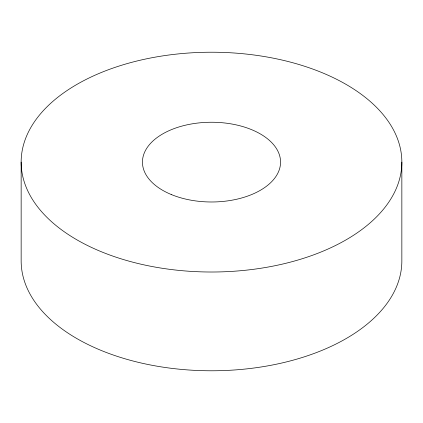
<?xml version="1.0" encoding="UTF-8"?>
<svg xmlns="http://www.w3.org/2000/svg" width="423" height="423" viewBox="0 0 423 423"><rect width="100%" height="100%" fill="white"/><g stroke="black" fill="none" stroke-linecap="round" stroke-linejoin="round"><path stroke-width="0.63" d="M401.85 162.115A190.35 109.895 0 0 1 116.325 257.29A190.35 109.895 0 0 1 116.325 66.945A190.35 109.895 0 0 1 401.85 162.115L401.85 260.885A190.35 109.895 0 0 1 211.5 370.781A190.35 109.895 0 0 1 21.15 260.885L21.15 162.115M171.257 194.517A69.06 39.873 0 0 0 280.222 166.038A69.06 39.873 0 0 0 183.022 125.795A69.06 39.873 0 0 0 171.257 194.517"/></g></svg>
